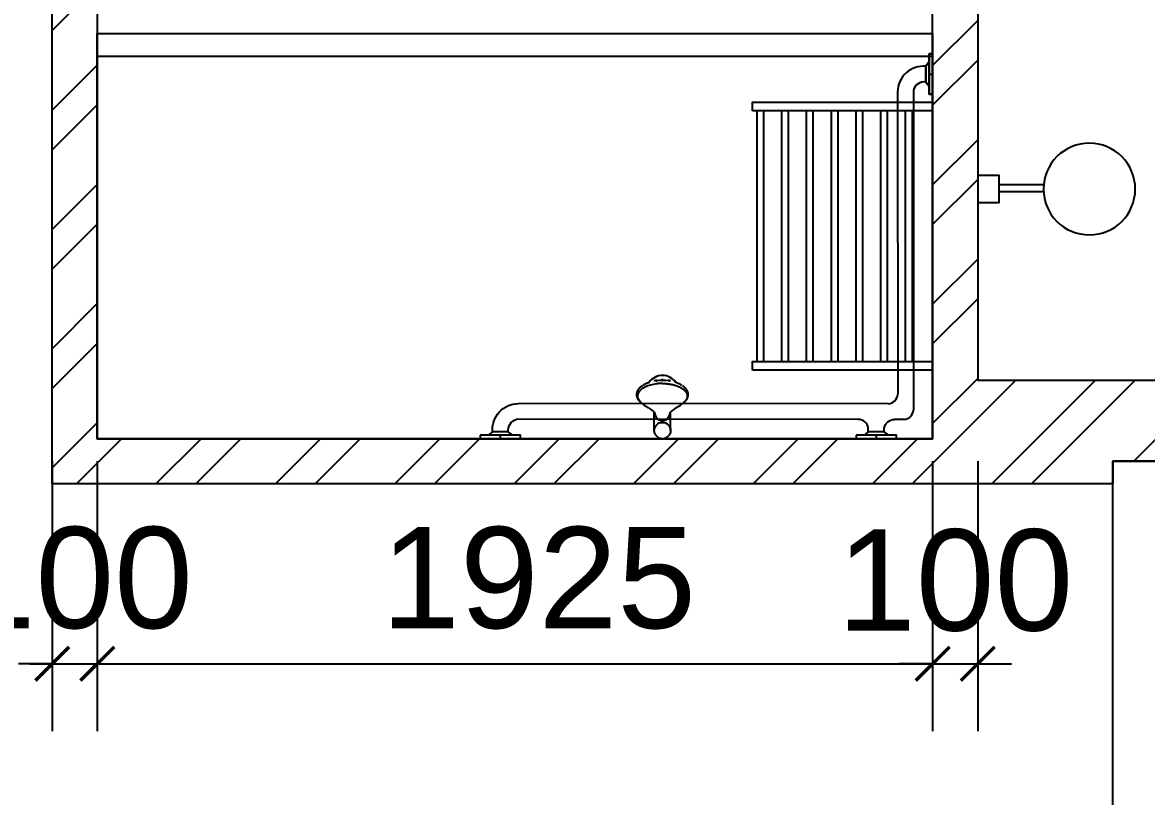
# Model space of a CAD drawing. Header units: millimetres. Extents: x -1214 to 71105, y 7230 to 56309.
# Drawn here: x 58604 to 61100, y 23025 to 24745 of the extents above; entities that cross this region are included whole.
import ezdxf

# ---------------------------------------------------------------- set-up
doc = ezdxf.new("R2010")
doc.units = ezdxf.units.MM
doc.header["$MEASUREMENT"] = 0
doc.layers.get('0').update_dxf_attribs({"color": 8})
doc.layers.get('Defpoints').update_dxf_attribs({"color": 8})
for name, color, linetype in [('Dry Wall', 8, 'Continuous'), ('GBP Dim', 8, 'Continuous'), ('hatch', 8, 'Continuous'), ('LP-Sanitary', 8, 'Continuous'), ('WALL-NEW', 8, 'Continuous')]:
    doc.layers.add(name, color=color, linetype=linetype)
doc.styles.add('BH', font='arial.ttf')
doc.dimstyles.new('200 GBP', dxfattribs={"dimscale": 1.5, "dimtxt": 150, "dimasz": 50, "dimexe": 100, "dimexo": 50, "dimgap": 50, "dimtad": 1, "dimdec": 0, "dimzin": 0, "dimdsep": 46, "dimtxsty": 'BH', "dimblk": 'ARCHTICK', "dimcen": 0.09, "dimdle": 100, "dimclrd": 9, "dimclre": 9, "dimclrt": 1, "dimadec": 0, "dimazin": 0, "dimtfac": 1, "dimtdec": 0, "dimtix": 1, "dimtmove": 2, "dimatfit": 3, "dimldrblk": 'ARCHTICK', "dimfxl": 300, "dimfxlon": 1, "dimtolj": 1, "dimtzin": 0, "dimarcsym": 0})

# ---------------------------------------------------------------- blocks, each defined once
blk = doc.blocks.new('pln_shower head')
at = {"ltscale": 0.5}
blk.add_lwpolyline([(248, 30.1), (248, -29.9), (200, -29.9), (200, 30.1)], close=True, dxfattribs=at)
at = {"ltscale": 100}
for points in [[(101, 9.1), (200, 9.1)], [(101, -5.9), (200, -5.9)]]:
    blk.add_lwpolyline(points, dxfattribs=at)
blk.add_circle((0, 0), 101.9, dxfattribs=at)
blk = doc.blocks.new('_ArchTick')
at = {"color": 0, "const_width": 0.1}
blk.add_lwpolyline([(0.5, 0.5), (-0.5, -0.5)], dxfattribs=at)
blk = doc.blocks.new('*D239')
at = {"layer": 'Defpoints', "color": 0, "transparency": 16777216}
for p in [(58670, 24900.1), (58770, 24900), (58770, 23320.1)]:
    blk.add_point(p, dxfattribs=at)
at = {"layer": 'GBP Dim', "color": 9, "lineweight": -2, "transparency": 16777216}
for p, q in [((58670, 23770.1), (58670, 23170.1)), ((58770, 23770.1), (58770, 23170.1)), ((58670, 23320.1), (58595, 23320.1)), ((58670, 23320.1), (58770, 23320.1)), ((58770, 23320.1), (58845, 23320.1))]:
    blk.add_line(p, q, dxfattribs=at)
at = {"layer": 'GBP Dim', "color": 9, "lineweight": -2, "transparency": 16777216, "xscale": 75, "yscale": 75, "zscale": 75}
blk.add_blockref('_ArchTick', (58670, 23320.1), dxfattribs=at)
at = {"layer": 'GBP Dim', "color": 9, "lineweight": -2, "transparency": 16777216, "xscale": 75, "yscale": 75, "zscale": 75, "rotation": 180}
blk.add_blockref('_ArchTick', (58770, 23320.1), dxfattribs=at)
at = {"layer": 'GBP Dim', "transparency": 16777216, "insert": (58720, 23510), "char_height": 225, "attachment_point": 5, "style": 'BH'}
blk.add_mtext('\\A1;100', dxfattribs=at)
blk = doc.blocks.new('*D240')
at = {"layer": 'Defpoints', "color": 0, "transparency": 16777216}
for p in [(60625, 25637.6), (58770, 24900), (60625, 23320.1)]:
    blk.add_point(p, dxfattribs=at)
at = {"layer": 'GBP Dim', "color": 9, "lineweight": -2, "transparency": 16777216}
for p, q in [((58770, 23770.1), (58770, 23170.1)), ((60625, 23770.1), (60625, 23170.1)), ((58620, 23320.1), (60775, 23320.1))]:
    blk.add_line(p, q, dxfattribs=at)
at = {"layer": 'GBP Dim', "color": 9, "lineweight": -2, "transparency": 16777216, "xscale": 75, "yscale": 75, "zscale": 75, "rotation": 180}
blk.add_blockref('_ArchTick', (58770, 23320.1), dxfattribs=at)
at = {"layer": 'GBP Dim', "color": 9, "lineweight": -2, "transparency": 16777216, "xscale": 75, "yscale": 75, "zscale": 75}
blk.add_blockref('_ArchTick', (60625, 23320.1), dxfattribs=at)
at = {"layer": 'GBP Dim', "transparency": 16777216, "insert": (59750, 23510), "char_height": 225, "attachment_point": 5, "style": 'BH'}
blk.add_mtext('\\A1;1925', dxfattribs=at)
blk = doc.blocks.new('*D241')
at = {"layer": 'Defpoints', "color": 0, "transparency": 16777216}
for p in [(60625, 25737.6), (60725, 25737.6), (60725, 23320.1)]:
    blk.add_point(p, dxfattribs=at)
at = {"layer": 'GBP Dim', "color": 9, "lineweight": -2, "transparency": 16777216}
for p, q in [((60625, 23770.1), (60625, 23170.1)), ((60725, 23770.1), (60725, 23170.1)), ((60625, 23320.1), (60550, 23320.1)), ((60625, 23320.1), (60725, 23320.1)), ((60725, 23320.1), (60800, 23320.1))]:
    blk.add_line(p, q, dxfattribs=at)
at = {"layer": 'GBP Dim', "color": 9, "lineweight": -2, "transparency": 16777216, "xscale": 75, "yscale": 75, "zscale": 75}
blk.add_blockref('_ArchTick', (60625, 23320.1), dxfattribs=at)
at = {"layer": 'GBP Dim', "color": 9, "lineweight": -2, "transparency": 16777216, "xscale": 75, "yscale": 75, "zscale": 75, "rotation": 180}
blk.add_blockref('_ArchTick', (60725, 23320.1), dxfattribs=at)
at = {"layer": 'GBP Dim', "transparency": 16777216, "insert": (60675, 23504.7), "char_height": 225, "attachment_point": 5, "style": 'BH'}
blk.add_mtext('\\A1;100', dxfattribs=at)
blk = doc.blocks.new('A$C2F2D27C1')
at = {"layer": 'LP-Sanitary'}
for p, q in [((57.1, 100.4), (57.1, 100.4)), ((26.1, 16), (26.1, 15.8)), ((39.9, 12.4), (39.9, 11.7)), ((42.8, 11.3), (42.9, 11.9)), ((55.6, 10.8), (55.6, 10.1)), ((58.6, 10.1), (58.6, 10.8)), ((71.3, 11.9), (71.4, 11.3)), ((74.3, 11.7), (74.3, 12.4)), ((88.1, 15.8), (88.1, 16))]:
    blk.add_line(p, q, dxfattribs=at)
for centre, radius, start, end in [((56, 86.6), 13.6, 100.1465, 115.3849), ((57.1, 80.6), 19.7, 89.9947, 100.1148), ((57.1, 80.6), 19.7, 79.8852, 90.0053), ((58.2, 86.6), 13.6, 64.6157, 79.8535), ((55.7, 6.5), 70.9, 118.2604, 134.7002), ((58.4, 6.3), 71.1, 45.3251, 61.7143), ((49.1, 79.3), 67.4, 237.1416, 237.2243), ((49.1, 79.3), 67.4, 238.2692, 250.7368), ((57.1, 109.4), 98.6, 263.1175, 263.5175), ((57.2, 19.3), 9.65, 269.1611, 274.6046), ((57.1, 109.4), 98.6, 276.6143, 276.8058), ((71.1, 22.7), 11.8, 275.4244, 280.5244), ((85.1, 20.6), 5.83, 283.088, 289.0517), ((65.4, 78.6), 66.6, 289.1852, 302.0695)]:
    blk.add_arc(centre, radius, start, end, dxfattribs=at)
for centre, major_axis, ratio, start_param, end_param in [((24.5, 65.5), (2.2, -3.52), 0.53964, 3.157204, 3.252518), ((89.7, 65.5), (-2.2, -3.52), 0.539544, 3.030635, 3.125887), ((57.1, 36.9), (0, 36.9), 1, 2.183207, 4.100211), ((57.1, 36.1), (50.6, 0), 0.5, 4.373787, 5.050991)]:
    blk.add_ellipse(centre, major_axis=major_axis, ratio=ratio, start_param=start_param, end_param=end_param, dxfattribs=at)
for points, knots in [([(50.2, 99), (50.1, 98.9), (49.9, 98.8), (49.6, 98.6), (49.2, 98.4), (48.9, 98.3), (48.7, 98.1), (48.5, 98), (48.4, 97.9), (48.2, 97.8), (48, 97.7), (47.7, 97.5), (47.4, 97.2), (47, 97), (46.7, 96.7), (46.4, 96.4), (46.1, 96.2), (45.9, 95.9), (45.7, 95.7), (45.5, 95.5), (45.3, 95.3), (45, 95), (44.8, 94.6), (44.5, 94.3), (44.3, 94), (44.1, 93.8), (44, 93.6), (43.9, 93.4), (43.8, 93.3), (43.7, 93.2), (43.7, 93.1), (43.6, 93), (43.5, 92.8), (43.4, 92.7), (43.3, 92.5), (43.2, 92.3), (43.1, 92), (42.9, 91.7), (42.7, 91.3), (42.6, 91), (42.4, 90.6), (42.2, 90.3), (42.1, 89.9), (41.9, 89.6), (41.8, 89.2), (41.7, 88.9), (41.5, 88.6), (41.4, 88.3), (41.3, 88.1), (41.2, 87.8), (41.1, 87.6), (41, 87.3), (40.9, 87), (40.8, 86.6), (40.7, 86.3), (40.6, 85.9), (40.4, 85.5), (40.3, 85.2), (40.2, 84.8), (40.1, 84.5), (40, 84.1), (39.9, 83.8), (39.9, 83.6), (39.8, 83.4), (39.8, 83.2), (39.7, 83.1), (39.7, 83), (39.6, 82.8), (39.5, 82.6), (39.4, 82.4), (39.2, 82.1), (39, 81.8), (38.8, 81.5), (38.6, 81.1), (38.3, 80.8), (38.1, 80.6), (37.8, 80.3), (37.5, 79.9), (37.1, 79.5), (36.7, 79.1), (36.2, 78.7), (35.7, 78.3), (35.3, 78), (35, 77.7), (34.7, 77.4), (34.4, 77.2), (34, 76.9), (33.5, 76.5), (32.9, 76.1), (32.3, 75.6), (31.6, 75.1), (30.5, 74.4), (29, 73.4), (27, 72), (24.7, 70.5), (23.2, 69.6), (22.3, 69)], [0, 0, 0, 0, 0.00643, 0.017265, 0.026254, 0.033415, 0.03877, 0.041195, 0.04298, 0.044645, 0.04613, 0.048317, 0.053541, 0.0597, 0.065971, 0.072355, 0.078848, 0.086214, 0.093876, 0.102099, 0.110614, 0.119361, 0.128371, 0.13767, 0.145322, 0.151931, 0.156548, 0.15923, 0.161441, 0.164496, 0.168317, 0.173157, 0.180933, 0.190041, 0.200424, 0.212158, 0.234862, 0.258507, 0.282001, 0.305798, 0.329323, 0.352691, 0.376283, 0.397884, 0.418722, 0.438105, 0.455721, 0.471901, 0.487002, 0.499619, 0.511243, 0.524074, 0.538202, 0.553648, 0.570536, 0.588061, 0.605316, 0.622505, 0.639533, 0.656856, 0.673598, 0.688281, 0.701327, 0.712379, 0.718569, 0.725939, 0.735125, 0.746114, 0.758905, 0.771238, 0.782541, 0.793375, 0.802805, 0.811771, 0.819842, 0.827444, 0.833182, 0.839842, 0.847497, 0.855914, 0.863897, 0.870482, 0.875899, 0.880131, 0.88356, 0.887229, 0.892052, 0.897947, 0.903469, 0.909762, 0.916541, 0.923801, 0.939661, 0.957955, 0.978277, 1, 1, 1, 1]), ([(91.9, 69), (91.2, 69.5), (90, 70.2), (88.1, 71.4), (86.3, 72.6), (84.8, 73.6), (83.5, 74.5), (82.6, 75.1), (81.9, 75.6), (81.3, 76.1), (80.7, 76.5), (80.2, 76.9), (79.8, 77.2), (79.5, 77.4), (79.2, 77.7), (78.8, 78), (78.4, 78.3), (78, 78.7), (77.5, 79.2), (76.9, 79.7), (76.5, 80.2), (76.1, 80.6), (75.8, 80.9), (75.5, 81.3), (75.3, 81.6), (75, 82), (74.9, 82.3), (74.7, 82.6), (74.6, 82.8), (74.6, 83), (74.5, 83.1), (74.5, 83.2), (74.4, 83.3), (74.4, 83.5), (74.3, 83.7), (74.2, 84), (74.1, 84.3), (74, 84.6), (73.9, 85), (73.8, 85.4), (73.7, 85.8), (73.6, 86.2), (73.4, 86.6), (73.3, 86.9), (73.2, 87.2), (73.1, 87.4), (73.1, 87.6), (73, 87.8), (72.9, 88.1), (72.8, 88.4), (72.7, 88.7), (72.5, 89), (72.4, 89.4), (72.2, 89.7), (72, 90.1), (71.9, 90.4), (71.8, 90.7), (71.6, 91), (71.5, 91.3), (71.4, 91.6), (71.2, 91.8), (71.1, 92.1), (71, 92.3), (70.9, 92.5), (70.8, 92.6), (70.7, 92.8), (70.6, 92.9), (70.6, 93.1), (70.5, 93.2), (70.4, 93.3), (70.3, 93.4), (70.2, 93.6), (70.1, 93.7), (70, 93.9), (69.8, 94.1), (69.6, 94.4), (69.4, 94.7), (69.2, 95), (68.9, 95.3), (68.6, 95.6), (68.3, 95.9), (67.9, 96.3), (67.4, 96.8), (66.8, 97.2), (66.4, 97.5), (66.2, 97.7), (66.1, 97.8), (65.9, 97.9), (65.8, 97.9), (65.6, 98.1), (65.4, 98.2), (65.1, 98.4), (64.7, 98.6), (64.3, 98.8), (64.1, 98.9), (64, 99)], [0, 0, 0, 0, 0.017336, 0.034228, 0.049423, 0.063813, 0.076199, 0.083458, 0.090237, 0.096531, 0.102052, 0.107947, 0.112771, 0.11644, 0.119934, 0.124276, 0.129846, 0.136629, 0.144706, 0.155537, 0.164855, 0.172553, 0.181654, 0.191711, 0.20269, 0.214986, 0.229767, 0.240409, 0.251596, 0.261463, 0.270016, 0.277198, 0.283051, 0.292996, 0.304794, 0.318351, 0.333732, 0.35076, 0.367384, 0.387627, 0.406441, 0.424865, 0.443045, 0.459624, 0.471491, 0.482787, 0.492778, 0.502398, 0.51299, 0.529484, 0.547322, 0.567057, 0.588698, 0.611949, 0.635478, 0.659099, 0.677298, 0.695904, 0.714608, 0.733034, 0.75167, 0.770175, 0.787829, 0.798536, 0.808112, 0.816648, 0.8241, 0.830697, 0.835654, 0.839364, 0.841012, 0.843209, 0.846645, 0.851345, 0.857344, 0.864554, 0.872857, 0.880768, 0.888474, 0.902032, 0.914484, 0.926188, 0.93755, 0.948493, 0.951509, 0.953739, 0.954991, 0.955969, 0.957412, 0.95959, 0.964616, 0.971799, 0.981122, 0.992602, 1, 1, 1, 1]), ([(5.8, 56.8), (5.5, 56.5), (5, 55.9), (4.3, 55), (3.6, 54.2), (3.1, 53.4), (2.6, 52.7), (2.2, 51.9), (1.8, 51.2), (1.5, 50.5), (1.2, 49.9), (0.9, 49.2), (0.6, 48.5), (0.4, 47.7), (0.1, 46.8), (-0.1, 45.8), (-0.2, 44.9), (-0.3, 44), (-0.4, 43.1), (-0.4, 42.3), (-0.4, 41.6), (-0.3, 40.9), (-0.2, 40.2), (-0.1, 39.6), (0, 39), (0.1, 38.6), (0.2, 38.1), (0.3, 37.7), (0.4, 37.3), (0.5, 36.9), (0.6, 36.6), (0.7, 36.4), (0.7, 36.3), (0.8, 36.1), (1, 35.6), (1.4, 34.6), (2, 33.5), (2.6, 32.4), (3.2, 31.5), (3.7, 30.8), (4.2, 30.2), (4.5, 29.7), (5, 29.2), (5.5, 28.6), (6.2, 27.9), (6.9, 27.2), (7.6, 26.5), (8.3, 25.9), (8.9, 25.4), (9.5, 24.9), (10.1, 24.4), (10.8, 23.9), (11.7, 23.3), (12.2, 22.9), (12.6, 22.7)], [0, 0, 0, 0, 0.02708, 0.05762, 0.082806, 0.105745, 0.126909, 0.145917, 0.170893, 0.189953, 0.205777, 0.225775, 0.243376, 0.263959, 0.28913, 0.316536, 0.343165, 0.362529, 0.384611, 0.41028, 0.426373, 0.443723, 0.46169, 0.481553, 0.497299, 0.509569, 0.519293, 0.530191, 0.542998, 0.556155, 0.561903, 0.566733, 0.570576, 0.573494, 0.581515, 0.617213, 0.648342, 0.680275, 0.705715, 0.731231, 0.744135, 0.75897, 0.77611, 0.795799, 0.819694, 0.844092, 0.867276, 0.88852, 0.906941, 0.922091, 0.938882, 0.957645, 0.978106, 1, 1, 1, 1]), ([(57.1, 17.8), (56.1, 17.8), (55, 17.8), (53.3, 17.8), (52.7, 17.9), (51.8, 17.9), (51.4, 17.9), (51, 18), (50.8, 18), (50.6, 18), (50.5, 18), (50.4, 18), (50.3, 18), (50.3, 18), (50.3, 18), (50.2, 18), (50.2, 18), (50.2, 18), (50.2, 18), (50.2, 18), (50.2, 18), (50.2, 18), (50.2, 18), (50.2, 18), (50.2, 18), (50.2, 18), (50.1, 18), (50.1, 18), (50.1, 18), (50.1, 18), (50.1, 18), (50, 18), (50, 18), (49.8, 18), (49.7, 18), (49.4, 18.1), (49.2, 18.1), (48.6, 18.1), (48.3, 18.1), (47.7, 18.2), (47.6, 18.2), (47.3, 18.2), (47.2, 18.2), (47, 18.3), (47, 18.3), (46.9, 18.3), (46.9, 18.3), (46.8, 18.3), (46.8, 18.3), (46.8, 18.3), (46.8, 18.3), (46.7, 18.3), (46.7, 18.3), (46.7, 18.3), (46.6, 18.3), (46.6, 18.3), (46.5, 18.3), (46.4, 18.3), (46.3, 18.3), (46.1, 18.3), (45.9, 18.4), (45.5, 18.4), (45.2, 18.4), (44.6, 18.5), (44.3, 18.5), (43.9, 18.6), (43.8, 18.6), (43.6, 18.6), (43.6, 18.6), (43.5, 18.6), (43.5, 18.7), (43.4, 18.7), (43.4, 18.7), (43.4, 18.7), (43.4, 18.7), (43.4, 18.7), (43.4, 18.7), (43.4, 18.7), (43.3, 18.7), (43.3, 18.7), (43.3, 18.7), (43.2, 18.7), (43.2, 18.7), (43.1, 18.7), (43, 18.7), (42.8, 18.7), (42.6, 18.8), (42.2, 18.8), (41.9, 18.9), (41.1, 19), (40.5, 19.1), (39.4, 19.3), (38.9, 19.3), (38.1, 19.5), (37.8, 19.5), (37.4, 19.6), (37.3, 19.6), (37.1, 19.7), (37.1, 19.7), (37, 19.7), (36.9, 19.7), (36.9, 19.7), (36.9, 19.7), (36.8, 19.7), (36.8, 19.7), (36.8, 19.7), (36.8, 19.7), (36.8, 19.7), (36.8, 19.7), (36.8, 19.8), (36.7, 19.8), (36.7, 19.8), (36.7, 19.8), (36.6, 19.8), (36.6, 19.8), (36.4, 19.8), (36.3, 19.8), (36, 19.9), (35.8, 20), (35.1, 20.1), (34.6, 20.2), (33, 20.6), (31.8, 20.9), (29.2, 21.6), (28.1, 21.9), (26.6, 22.4), (26.2, 22.5), (25.6, 22.8), (25.4, 22.8), (25.1, 22.9), (25, 23), (24.9, 23), (24.8, 23), (24.8, 23), (24.7, 23), (24.7, 23.1), (24.7, 23.1), (24.7, 23.1), (24.7, 23.1), (24.7, 23.1), (24.7, 23.1), (24.6, 23.1), (24.6, 23.1), (24.5, 23.1), (24.5, 23.1), (24.4, 23.2), (24.4, 23.2), (24.2, 23.2), (24.1, 23.3), (23.7, 23.4), (23.5, 23.5), (22.8, 23.8), (22.4, 24), (21.5, 24.3), (21, 24.5), (20.4, 24.8), (20.1, 24.9), (19.8, 25.1), (19.7, 25.1), (19.5, 25.2), (19.5, 25.2), (19.4, 25.2), (19.4, 25.3), (19.3, 25.3), (19.3, 25.3), (19.3, 25.3), (19.3, 25.3), (19.3, 25.3), (19.3, 25.3), (19.3, 25.3), (19.2, 25.3), (19.2, 25.3), (19.2, 25.4), (19.1, 25.4), (19.1, 25.4), (19, 25.5), (18.9, 25.5), (18.6, 25.6), (18.5, 25.7), (17.9, 26), (17.6, 26.2), (16.8, 26.6), (16.3, 26.8), (15.7, 27.2), (15.5, 27.3), (15.1, 27.5), (15, 27.6), (14.8, 27.7), (14.8, 27.7), (14.7, 27.8), (14.7, 27.8), (14.6, 27.8), (14.6, 27.8), (13.5, 28.5), (12.7, 29), (11.7, 29.7), (11.4, 30), (11, 30.3), (10.9, 30.4), (10.7, 30.5), (10.6, 30.5), (10.6, 30.6), (10.5, 30.6), (10.5, 30.7), (10.5, 30.7), (10.4, 30.7), (10.4, 30.7), (10.3, 30.8), (10.2, 30.9), (10, 31.1), (9.9, 31.1), (9.5, 31.5), (9.3, 31.7), (8.7, 32.2), (8.4, 32.5), (7.9, 32.9), (7.7, 33.1), (7.5, 33.4), (7.4, 33.4), (7.3, 33.6), (7.2, 33.6), (7.2, 33.7), (7.1, 33.7), (7.1, 33.8), (7.1, 33.8), (7.1, 33.8), (7.1, 33.8), (7.1, 33.8), (7.1, 33.8), (6.5, 34.5), (6, 35), (5.3, 35.9), (5.1, 36.1), (4.9, 36.5), (4.8, 36.6), (4.7, 36.8), (4.6, 36.8), (4.6, 36.9), (4.6, 37), (4.5, 37), (4.5, 37), (4.5, 37), (4.5, 37), (4.5, 37.1), (4.5, 37.1), (4.5, 37.1), (4.5, 37.1), (4.2, 37.6), (3.9, 38.1), (3.4, 39), (3.3, 39.3), (3.1, 39.7), (3, 39.9), (2.9, 40.1), (2.9, 40.2), (2.9, 40.3), (2.8, 40.3), (2.8, 40.4), (2.8, 40.4), (2.8, 40.4), (2.8, 40.4), (2.8, 40.4), (2.8, 40.4), (2.8, 40.5), (2.8, 40.5), (2.8, 40.5), (2.8, 40.5), (2.8, 40.5), (2.8, 40.5), (2.8, 40.5), (2.8, 40.5), (2.8, 40.5), (2.8, 40.5), (2.8, 40.5), (2.8, 40.5), (2.8, 40.5), (2.8, 40.5), (2.7, 40.6), (2.7, 40.6), (2.7, 40.7), (2.7, 40.8), (2.6, 41), (2.5, 41.3), (2.3, 41.9), (2.2, 42.2), (2.1, 42.8), (2.1, 43), (2, 43.3), (2, 43.5), (2, 43.6), (1.9, 43.7), (1.9, 43.8), (1.9, 43.8), (1.9, 43.9), (1.9, 43.9), (1.9, 43.9), (1.9, 43.9), (1.9, 43.9), (1.9, 43.9), (1.9, 43.9), (1.9, 43.9), (1.8, 44.7), (1.8, 45.3), (1.8, 46.2), (1.8, 46.5), (1.9, 46.9), (1.9, 47), (1.9, 47.2), (1.9, 47.2), (1.9, 47.3), (1.9, 47.3), (1.9, 47.4), (1.9, 47.4), (1.9, 47.4), (1.9, 47.4), (1.9, 47.4), (1.9, 47.4), (1.9, 47.4), (1.9, 47.5), (2, 48.1), (2.1, 48.7), (2.3, 49.5), (2.4, 49.8), (2.5, 50.2), (2.6, 50.3), (2.7, 50.5), (2.7, 50.6), (2.7, 50.7), (2.7, 50.7), (2.7, 50.8), (2.7, 50.8), (2.8, 50.8), (2.8, 50.8), (2.8, 50.8), (2.8, 50.9), (3, 51.4), (3.2, 52), (3.7, 52.9), (3.8, 53.2), (4.1, 53.6), (4.2, 53.7), (4.3, 53.9), (4.3, 54), (4.4, 54.1), (4.4, 54.2), (4.5, 54.2), (4.5, 54.2), (4.5, 54.3), (4.5, 54.3), (4.7, 54.6), (4.9, 54.9), (5.2, 55.3), (5.3, 55.4), (5.4, 55.6), (5.5, 55.7), (5.5, 55.8), (5.6, 55.8), (5.6, 55.8), (5.6, 55.9), (5.6, 55.9), (5.6, 55.9), (5.7, 55.9), (5.7, 55.9), (5.7, 55.9), (5.7, 55.9), (6.2, 56.6), (6.6, 57.1), (7, 57.5)], [0, 0, 0, 0, 0.03125, 0.03125, 0.046875, 0.046875, 0.054688, 0.054688, 0.058594, 0.058594, 0.060547, 0.060547, 0.061523, 0.061523, 0.062012, 0.062012, 0.062256, 0.062256, 0.062378, 0.062378, 0.0625, 0.0625, 0.062622, 0.062622, 0.062744, 0.062744, 0.062988, 0.062988, 0.063477, 0.063477, 0.064453, 0.064453, 0.066406, 0.066406, 0.070312, 0.070312, 0.078125, 0.078125, 0.085937, 0.085937, 0.089844, 0.089844, 0.091797, 0.091797, 0.092773, 0.092773, 0.093262, 0.093262, 0.093506, 0.093506, 0.09375, 0.09375, 0.094238, 0.094238, 0.094727, 0.094727, 0.095703, 0.095703, 0.097656, 0.097656, 0.101563, 0.101563, 0.109375, 0.109375, 0.117187, 0.117187, 0.121094, 0.121094, 0.123047, 0.123047, 0.124023, 0.124023, 0.124512, 0.124512, 0.124756, 0.124756, 0.125, 0.125, 0.125488, 0.125488, 0.125977, 0.125977, 0.126953, 0.126953, 0.128906, 0.128906, 0.132812, 0.132812, 0.140625, 0.140625, 0.15625, 0.15625, 0.171875, 0.171875, 0.179688, 0.179688, 0.183594, 0.183594, 0.185547, 0.185547, 0.186523, 0.186523, 0.187012, 0.187012, 0.187256, 0.187256, 0.1875, 0.1875, 0.187988, 0.187988, 0.188477, 0.188477, 0.189453, 0.189453, 0.191406, 0.191406, 0.195313, 0.195313, 0.203125, 0.203125, 0.21875, 0.21875, 0.25, 0.25, 0.28125, 0.28125, 0.296875, 0.296875, 0.304687, 0.304687, 0.308594, 0.308594, 0.310547, 0.310547, 0.311523, 0.311523, 0.312012, 0.312012, 0.312256, 0.312256, 0.3125, 0.3125, 0.313477, 0.313477, 0.314453, 0.314453, 0.316406, 0.316406, 0.320312, 0.320312, 0.328125, 0.328125, 0.34375, 0.34375, 0.359375, 0.359375, 0.367188, 0.367188, 0.371094, 0.371094, 0.373047, 0.373047, 0.374023, 0.374023, 0.374512, 0.374512, 0.374756, 0.374756, 0.375, 0.375, 0.375977, 0.375977, 0.376953, 0.376953, 0.378906, 0.378906, 0.382813, 0.382813, 0.390625, 0.390625, 0.40625, 0.40625, 0.421875, 0.421875, 0.429688, 0.429688, 0.433594, 0.433594, 0.435547, 0.435547, 0.436523, 0.436523, 0.4375, 0.4375, 0.46875, 0.46875, 0.484375, 0.484375, 0.492188, 0.492188, 0.496094, 0.496094, 0.498047, 0.498047, 0.499023, 0.499023, 0.5, 0.5, 0.507812, 0.507812, 0.515625, 0.515625, 0.53125, 0.53125, 0.546875, 0.546875, 0.554688, 0.554688, 0.558594, 0.558594, 0.560547, 0.560547, 0.561523, 0.561523, 0.562012, 0.562012, 0.562256, 0.562256, 0.5625, 0.5625, 0.59375, 0.59375, 0.609375, 0.609375, 0.617188, 0.617188, 0.621094, 0.621094, 0.623047, 0.623047, 0.624023, 0.624023, 0.624512, 0.624512, 0.624756, 0.624756, 0.625, 0.625, 0.65625, 0.65625, 0.671875, 0.671875, 0.679688, 0.679688, 0.683594, 0.683594, 0.685547, 0.685547, 0.686523, 0.686523, 0.687012, 0.687012, 0.687256, 0.687256, 0.687378, 0.687378, 0.6875, 0.6875, 0.687744, 0.687744, 0.687988, 0.687988, 0.688477, 0.688477, 0.689453, 0.689453, 0.691406, 0.691406, 0.695313, 0.695313, 0.703125, 0.703125, 0.71875, 0.71875, 0.734375, 0.734375, 0.742188, 0.742188, 0.746094, 0.746094, 0.748047, 0.748047, 0.749023, 0.749023, 0.749512, 0.749512, 0.749756, 0.749756, 0.749878, 0.749878, 0.75, 0.75, 0.78125, 0.78125, 0.796875, 0.796875, 0.804688, 0.804688, 0.808594, 0.808594, 0.810547, 0.810547, 0.811523, 0.811523, 0.812012, 0.812012, 0.812256, 0.812256, 0.8125, 0.8125, 0.84375, 0.84375, 0.859375, 0.859375, 0.867188, 0.867188, 0.871094, 0.871094, 0.873047, 0.873047, 0.874023, 0.874023, 0.874512, 0.874512, 0.875, 0.875, 0.90625, 0.90625, 0.921875, 0.921875, 0.929688, 0.929688, 0.933594, 0.933594, 0.935547, 0.935547, 0.936523, 0.936523, 0.9375, 0.9375, 0.953125, 0.953125, 0.960938, 0.960938, 0.964844, 0.964844, 0.966797, 0.966797, 0.967773, 0.967773, 0.968262, 0.968262, 0.968506, 0.968506, 0.96875, 0.96875, 1, 1, 1, 1]), ([(57.1, 17.8), (57.9, 17.8), (59.4, 17.8), (61.7, 17.9), (64.4, 18), (67.5, 18.3), (72, 18.8), (77.5, 19.7), (83.8, 21.2), (89.7, 23), (95, 25.3), (99.8, 27.8), (103.9, 30.7), (107.3, 33.8), (109.8, 37), (111.6, 40.4), (112.4, 43.9), (112.4, 46.9), (112, 49.2), (111.4, 51.1), (110.4, 53.2), (109, 55.4), (107.8, 56.8), (107.2, 57.5)], [0, 0, 0, 0, 0.020905, 0.041695, 0.062465, 0.093784, 0.124734, 0.187495, 0.24924, 0.31146, 0.37407, 0.436449, 0.49948, 0.562611, 0.625209, 0.687746, 0.7502, 0.812848, 0.843899, 0.87421, 0.917657, 0.959482, 1, 1, 1, 1]), ([(101.7, 22.7), (102.1, 23), (102.8, 23.4), (103.8, 24.2), (104.6, 24.8), (105.4, 25.5), (106.2, 26.2), (107.1, 27), (107.9, 27.7), (108.6, 28.5), (109.1, 29.1), (109.6, 29.7), (110, 30.2), (110.4, 30.7), (110.8, 31.3), (111.3, 32), (111.8, 32.7), (112.3, 33.6), (112.7, 34.5), (113.1, 35.3), (113.3, 35.9), (113.6, 36.6), (113.7, 37.1), (113.9, 37.6), (114, 38.2), (114.2, 38.8), (114.4, 39.6), (114.5, 40.5), (114.6, 41.5), (114.6, 42.4), (114.6, 43.2), (114.6, 43.8), (114.5, 44.3), (114.4, 44.9), (114.4, 45.5), (114.2, 46.2), (114.1, 46.9), (113.9, 47.6), (113.7, 48.3), (113.4, 48.9), (113.2, 49.5), (112.9, 50.1), (112.6, 50.8), (112.2, 51.6), (111.7, 52.5), (111.1, 53.4), (110.6, 54.2), (110.1, 54.8), (109.6, 55.5), (109, 56.2), (108.6, 56.6), (108.4, 56.8)], [0, 0, 0, 0, 0.027627, 0.052817, 0.075015, 0.094562, 0.119233, 0.149133, 0.174414, 0.200139, 0.221237, 0.239499, 0.255206, 0.268767, 0.288381, 0.307115, 0.328469, 0.353556, 0.381925, 0.402512, 0.424837, 0.435032, 0.450275, 0.466691, 0.4807, 0.495975, 0.517905, 0.546769, 0.572603, 0.596165, 0.617074, 0.631757, 0.645018, 0.65756, 0.67508, 0.692868, 0.710865, 0.732527, 0.750845, 0.766092, 0.781937, 0.799274, 0.818101, 0.83988, 0.867609, 0.900805, 0.918076, 0.936581, 0.958493, 0.980342, 1, 1, 1, 1]), ([(26.1, 15.8), (26.1, 15.8), (26.1, 15.7), (26.5, 15.5), (27.1, 15.3), (27.7, 15.1), (27.9, 15.1)], [0.7140077, 0.7140077, 0.7140077, 0.7140077, 0.7694407, 0.8364837, 0.9103463, 1, 1, 1, 1]), ([(26.1, 15.8), (26.1, 15.8), (26.1, 15.7), (26.2, 15.5), (26.4, 15.4), (26.6, 15.3), (26.9, 15.2), (27.2, 15), (27.5, 15), (27.7, 14.9), (27.7, 14.9)], [0, 0, 0, 0, 0.084016, 0.169293, 0.366105, 0.485454, 0.619588, 0.769727, 0.92451, 1, 1, 1, 1]), ([(27.7, 14.9), (27.8, 14.9), (27.9, 14.9), (28.2, 14.8), (28.5, 14.8), (28.7, 14.8), (28.9, 14.9), (29, 15), (29, 15.1), (29, 15.1)], [0, 0, 0, 0, 0.080544, 0.235197, 0.504736, 0.740201, 0.86675, 0.933448, 1, 1, 1, 1]), ([(27.9, 15.1), (28.2, 15), (28.6, 15), (28.9, 15), (29, 15.1), (29, 15.1)], [0, 0, 0, 0, 0.0842941, 0.167677, 0.1804601, 0.1804601, 0.1804601, 0.1804601]), ([(39.9, 11.7), (39.9, 11.6), (39.9, 11.6), (40, 11.5), (40.1, 11.4), (40.2, 11.3), (40.4, 11.2), (40.6, 11.2), (40.9, 11.1), (41.2, 11.1), (41.3, 11.1), (41.4, 11)], [0, 0, 0, 0, 0.060788, 0.118723, 0.173902, 0.31619, 0.476536, 0.617573, 0.771804, 0.937365, 1, 1, 1, 1]), ([(42.8, 11.3), (42.8, 11.2), (42.5, 11.2), (41.5, 11.3), (41, 11.3), (40.3, 11.5), (40, 11.6), (40, 11.6)], [0.5355727, 0.5355727, 0.5355727, 0.5355727, 0.75, 0.75, 0.875, 0.875, 1, 1, 1, 1]), ([(41.4, 11), (41.5, 11), (41.6, 11), (41.9, 11), (42.2, 11), (42.4, 10.9), (42.6, 11), (42.8, 11.1), (42.8, 11.2), (42.8, 11.3), (42.8, 11.3)], [0, 0, 0, 0, 0.095168, 0.241595, 0.376318, 0.613304, 0.809885, 0.904648, 0.952741, 1, 1, 1, 1]), ([(42.8, 11.7), (42.9, 11.7), (43.1, 11.6), (43.5, 11.5), (43.8, 11.5), (43.9, 11.5), (44, 11.5)], [0.4459966, 0.4459966, 0.4459966, 0.4459966, 0.64102, 0.7805881, 0.9312594, 1, 1, 1, 1]), ([(44, 11.5), (44, 11.5), (44.2, 11.5), (44.5, 11.4), (44.8, 11.5), (45, 11.5), (45.1, 11.5), (45.1, 11.6)], [0, 0, 0, 0, 0.083711, 0.23085, 0.4829849, 0.693919, 0.7621593, 0.7621593, 0.7621593, 0.7621593]), ([(55.6, 10.1), (55.6, 10.1), (55.8, 10), (56.3, 9.9), (57, 9.9), (57.8, 9.9), (58.2, 10), (58.3, 10)], [0.6000425, 0.6000425, 0.6000425, 0.6000425, 0.674324, 0.7694407, 0.8364837, 0.9103463, 1, 1, 1, 1]), ([(55.6, 10.1), (55.6, 10.1), (55.6, 10), (55.7, 9.9), (55.8, 9.8), (56, 9.7), (56.2, 9.7), (56.5, 9.7), (56.8, 9.7), (57, 9.7), (57.1, 9.7), (57.1, 9.7)], [0, 0, 0, 0, 0.041678, 0.08561, 0.180503, 0.422606, 0.563498, 0.703594, 0.842443, 0.98001, 1, 1, 1, 1]), ([(58, 9.7), (57.9, 9.7), (57.7, 9.7), (57.4, 9.7), (57.2, 9.7), (57.2, 9.7)], [0, 0, 0, 0, 0.0589618, 0.1154189, 0.1315951, 0.1315951, 0.1315951, 0.1315951]), ([(58, 9.7), (58, 9.7), (58.2, 9.7), (58.4, 9.8), (58.5, 9.9), (58.6, 10), (58.6, 10.1)], [0, 0, 0, 0, 0.078021, 0.561619, 0.787088, 1, 1, 1, 1]), ([(58.3, 10), (58.5, 10), (58.6, 10.1), (58.6, 10.1), (58.6, 10.1)], [0, 0, 0, 0, 0.08429414, 0.09891791, 0.09891791, 0.09891791, 0.09891791]), ([(69.1, 11.6), (69.1, 11.6), (69.2, 11.5), (69.3, 11.5), (69.5, 11.4), (69.9, 11.4), (70.2, 11.5), (70.6, 11.5), (70.7, 11.5), (70.8, 11.6)], [0.1580896, 0.1580896, 0.1580896, 0.1580896, 0.1897387, 0.336927, 0.4569929, 0.609062, 0.790039, 0.8912326, 1, 1, 1, 1]), ([(70.9, 11.8), (70.8, 11.8), (70.8, 11.8), (70.4, 11.7), (70, 11.7), (69.7, 11.7)], [0, 0, 0, 0, 0.0358635, 0.0358635, 0.2532969, 0.2532969, 0.2532969, 0.2532969]), ([(70.9, 11.8), (70.9, 11.7), (70.9, 11.6), (70.8, 11.6), (70.8, 11.5), (70.8, 11.6)], [0, 0, 0, 0, 0.5, 0.5, 1, 1, 1, 1]), ([(70.8, 11.5), (71, 11.6), (71.2, 11.6), (71.3, 11.7), (71.4, 11.7)], [0, 0, 0, 0, 0.3129196, 0.3949342, 0.3949342, 0.3949342, 0.3949342]), ([(70.9, 11.8), (71, 11.8), (71.2, 11.8), (71.3, 11.9), (71.4, 11.9)], [0, 0, 0, 0, 0.0659873, 0.1277827, 0.1277827, 0.1277827, 0.1277827]), ([(73.3, 11.4), (73.3, 11.3), (73.2, 11.3), (72.7, 11.3), (72.3, 11.2), (72, 11.2), (71.7, 11.2), (71.5, 11.2), (71.4, 11.3), (71.4, 11.3), (71.4, 11.3)], [0.0000438, 0.0000438, 0.0000438, 0.0000438, 0.051409, 0.051409, 0.301565, 0.301565, 0.301565, 0.5517211, 0.5517211, 0.6286063, 0.6286063, 0.6286063, 0.6286063]), ([(71.4, 11.3), (71.4, 11.2), (71.4, 11.2), (71.4, 11.1), (71.5, 11), (71.7, 10.9), (71.8, 11), (72, 11), (72.2, 11), (72.2, 11)], [0, 0, 0, 0, 0.080258, 0.159488, 0.235101, 0.30751, 0.628844, 0.845859, 1, 1, 1, 1]), ([(72.3, 11), (72.5, 11), (72.8, 11), (73.1, 11.1), (73.2, 11.1), (73.2, 11.1)], [0.701846, 0.701846, 0.701846, 0.701846, 0.9486754, 0.9486754, 1, 1, 1, 1]), ([(73.2, 11.1), (73.4, 11.1), (73.5, 11.2), (73.8, 11.2), (74.1, 11.3), (74.2, 11.5), (74.3, 11.6), (74.3, 11.6), (74.3, 11.7)], [0, 0, 0, 0, 0.184764, 0.353889, 0.644102, 0.861185, 0.939813, 1, 1, 1, 1]), ([(73.2, 11.1), (73.3, 11.1), (73.3, 11.1), (73.3, 11.2), (73.3, 11.3), (73.3, 11.4)], [0, 0, 0, 0, 0.5, 0.5, 1, 1, 1, 1]), ([(73.3, 11.4), (73.4, 11.4), (73.6, 11.4), (73.9, 11.5), (74.1, 11.6), (74.3, 11.6), (74.3, 11.7), (74.3, 11.7)], [0, 0, 0, 0, 0.0661142, 0.1389299, 0.217962, 0.303717, 0.3849532, 0.3849532, 0.3849532, 0.3849532]), ([(85.2, 15), (85.2, 15), (85.3, 14.9), (85.4, 14.8), (85.6, 14.8), (85.9, 14.8), (86.2, 14.8), (86.4, 14.9), (86.4, 14.9)], [0.0635209, 0.0635209, 0.0635209, 0.0635209, 0.1157815, 0.2142711, 0.4322824, 0.7391428, 0.9125971, 1, 1, 1, 1]), ([(86.3, 15.1), (85.9, 15), (85.6, 15), (85.4, 15), (85.4, 15), (85.3, 15)], [0, 0, 0, 0, 0.125, 0.125, 0.1577574, 0.1577574, 0.1577574, 0.1577574]), ([(88.1, 15.8), (88.1, 15.8), (88.1, 15.8), (88, 15.7), (87.8, 15.5), (87, 15.3), (86.6, 15.2), (86.3, 15.1)], [0.7161814, 0.7161814, 0.7161814, 0.7161814, 0.75, 0.75, 0.875, 0.875, 1, 1, 1, 1]), ([(87, 15.1), (87.1, 15.1), (87.2, 15.1), (87.4, 15.2), (87.7, 15.3), (87.9, 15.5), (88.1, 15.7), (88.1, 15.8), (88.1, 15.8)], [0, 0, 0, 0, 0.081769, 0.248364, 0.411988, 0.715251, 0.858948, 1, 1, 1, 1])]:
    blk.add_open_spline(points, degree=3, knots=knots, dxfattribs=at)
for points in [[(12.3, 22.9), (12.4, 22.8), (12.5, 22.8), (12.6, 22.7)], [(40, 11.6), (39.9, 11.6), (39.9, 11.7), (39.9, 11.7)], [(86.5, 14.9), (86.7, 14.9), (86.9, 15), (87, 15.1)], [(101.9, 22.9), (101.8, 22.8), (101.7, 22.8), (101.6, 22.7)]]:
    blk.add_open_spline(points, degree=3, dxfattribs=at)

msp = doc.modelspace()

# ---------------------------------------------------------------- hatches: boundary and pattern name
at = {"layer": 'hatch'}
h = msp.add_hatch(dxfattribs=at)
h.set_pattern_fill('ANSI32', color=256, scale=500, style=0)
h.set_pattern_definition([(45, (60309.3, 10279.93), (-132.5825, 132.5825), []), (45, (60397.68, 10279.93), (-132.5825, 132.5825), [])])
edge = h.paths.add_edge_path()
edge.add_line((62050, 27100), (62250, 27100))
edge.add_line((62250, 27100), (62250, 27000))
edge.add_line((62250, 27000), (62200, 27000))
edge.add_line((62200, 27000), (62200, 26300.6))
edge.add_line((62200, 26300.6), (62200, 25600.1))
edge.add_line((62200, 25600.1), (62100, 25600.1))
edge.add_line((62100, 25600.1), (62100, 26299.9))
edge.add_line((62100, 26299.9), (61125, 26299.9))
edge.add_line((61125, 26299.9), (61125, 26400))
edge.add_line((61125, 26400), (62100, 26400))
edge.add_line((62100, 26400), (62100, 27000))
edge.add_line((62100, 27000), (62050, 27000))
edge.add_line((62050, 27000), (62050, 27100))
h.paths.add_polyline_path([(60725, 25800.2), (60725, 23950.2), (62100, 23950.2), (62100, 24850.3), (62200, 24850.3), (62200, 23850.2), (61125, 23850.2), (61125, 23770.1), (61025, 23770.1), (61025, 23720.1), (58670, 23720.1), (58670, 23770.1), (58670, 24900), (58770, 24900), (58770, 23820.1), (60625, 23820.1), (60625, 25800.2), (60425, 25800.2), (60425, 27000.2), (58770, 27000.2), (58770, 25850), (58670, 25850), (58670, 27000.2), (58300, 27000.2), (58300, 27100.2), (60525, 27100.2), (60525, 25900.2), (61025, 25900.2), (61025, 26100.2), (61125, 26100.2), (61125, 25800.2)])

# ---------------------------------------------------------------- linework, layer by layer
at = {"layer": 'Dry Wall'}
msp.add_lwpolyline([(61025, 23770.1), (61125, 23770.1), (61125, 21000), (61025, 21000)], close=True, dxfattribs=at)
at = {"layer": 'LP-Sanitary', "ltscale": 150}
for p, q in [((58770, 24670.2), (60625, 24670.2)), ((60235, 23991.7), (60235, 24548.7)), ((60250, 23991.7), (60250, 24548.7)), ((60290, 23991.7), (60290, 24548.7)), ((60305, 23991.7), (60305, 24548.7)), ((60345, 23991.7), (60345, 24548.7)), ((60360, 23991.7), (60360, 24548.7)), ((60400, 23991.7), (60400, 24548.7)), ((60400, 23991.7), (60400, 24548.7)), ((60415, 23991.7), (60415, 24548.7)), ((60415, 23991.7), (60415, 24548.7)), ((60455, 23991.7), (60455, 24548.7)), ((60470, 23991.7), (60470, 24548.7)), ((60510, 23991.7), (60510, 24548.7)), ((60525, 23991.7), (60525, 24548.7)), ((60565, 23991.7), (60565, 24548.7)), ((60580, 23991.7), (60580, 24548.7))]:
    msp.add_line(p, q, dxfattribs=at)
at = {"layer": 'LP-Sanitary', "ltscale": 100}
msp.add_line((59949.4, 24670.2), (60616.1, 24670.2), dxfattribs=at)
at = {"layer": 'LP-Sanitary'}
for p, q in [((60006.8, 23838.3), (60006.8, 23878.7)), ((60043.2, 23838.3), (60043.2, 23879.2)), ((60482.1, 23835.2), (60482.1, 23844)), ((60517.5, 23835.2), (60517.5, 23844.5))]:
    msp.add_line(p, q, dxfattribs=at)
for points in [[(60725, 24850), (60725, 23950), (62100, 23950), (62100, 24800.1)], [(60617.6, 24658), (60610.1, 24648.1), (60610.1, 24612.7), (60617.7, 24603)], [(60617.6, 24602.8), (60610.1, 24612.7), (60610.1, 24648.1), (60617.7, 24657.8)], [(60617.7, 24630.4), (60625, 24630.4)], [(60546.9, 24590.5), (60547.3, 23918.8)], [(60582.1, 24594.8), (60582.1, 23883.8)], [(60526.8, 23897.8), (59704.8, 23898.3)], [(60459.6, 23862.9), (59700.5, 23863.2)], [(60561.4, 23862.8), (60540.2, 23862.8)], [(59692.5, 23827.7), (59682.6, 23835.2), (59647.2, 23835.2), (59637.5, 23827.5)], [(59664.9, 23827.5), (59664.9, 23820.2)], [(60527.4, 23827.7), (60517.5, 23835.2), (60482.1, 23835.2), (60472.4, 23827.5)], [(60499.8, 23827.5), (60499.8, 23820.2)]]:
    msp.add_lwpolyline(points, dxfattribs=at)
for points in [[(58770, 24720.2), (60625, 24720.2), (60625, 23820.1), (58770, 23820.1)], [(60617.6, 24585.4), (60625, 24585.4), (60625, 24675.4), (60617.6, 24675.4)], [(60617.6, 24675.4), (60625, 24675.4), (60625, 24585.4), (60617.6, 24585.4)], [(59619.9, 23827.7), (59619.9, 23820.2), (59709.9, 23820.2), (59709.9, 23827.7)], [(60454.8, 23827.7), (60454.8, 23820.2), (60544.8, 23820.2), (60544.8, 23827.7)]]:
    msp.add_lwpolyline(points, close=True, dxfattribs=at)
at = {"layer": 'LP-Sanitary', "extrusion": (0, 0, -1)}
for points in [[(-60610.1, 24647.8, -0.432835), (-60546.9, 24590.5)], [(-60610.1, 24612.7, -0.365735), (-60582.1, 24594.8)], [(-60526.8, 23897.8, -0.381939), (-60547.3, 23918.8)], [(-59647.5, 23835.1, 0.432835), (-59704.8, 23898.3)], [(-59682.6, 23835.2, 0.365735), (-59700.5, 23863.2)], [(-60482.1, 23844, -0.364664), (-60459.6, 23862.9)], [(-60561.2, 23862.8, -0.386782), (-60582.1, 23883.8)], [(-60517.5, 23844.5, 0.353324), (-60540.2, 23862.8)]]:
    msp.add_lwpolyline(points, format="xyb", dxfattribs=at)
at = {"layer": 'LP-Sanitary', "ltscale": 150}
for points in [[(60225, 24548.7), (60225, 24567.7), (60625, 24567.7), (60625, 24548.7)], [(60225, 23972.7), (60225, 23991.7), (60625, 23991.7), (60625, 23972.7)]]:
    msp.add_lwpolyline(points, close=True, dxfattribs=at)
at = {"layer": 'LP-Sanitary'}
msp.add_circle((60025, 23838.3), 18.2, dxfattribs=at)
at = {"layer": 'WALL-NEW'}
msp.add_line((61025, 23770.1), (61025, 23770.1), dxfattribs=at)
for points in [[(61125, 23770.1), (61025, 23770.1), (61025, 23720.1), (58670, 23720.1), (58670, 23770.1), (58670, 24900), (58770, 24900), (58770, 23820.1), (60625, 23820.1), (60625, 25800.2), (60425, 25800.2), (60425, 27000.2), (58770, 27000.2), (58770, 25850), (58670, 25850), (58670, 27000.2), (58300, 27000.2), (58300, 27100.2), (60525, 27100.2), (60525, 25900.2), (61025, 25900.2), (61025, 26100.2), (61125, 26100.2)], [(60725, 25800.2), (60725, 23950.2), (62100, 23950.2)]]:
    msp.add_lwpolyline(points, dxfattribs=at)

# ---------------------------------------------------------------- block references
at = {"layer": 'LP-Sanitary', "xscale": -1, "rotation": 359.9999084461166}
msp.add_blockref('pln_shower head', (60973, 24374.9), dxfattribs=at)
at = {"layer": 'LP-Sanitary', "rotation": 180}
msp.add_blockref('A$C2F2D27C1', (60081.9, 23960.6), dxfattribs=at)

# ---------------------------------------------------------------- dimensions: what is measured, and where the dimension line sits
at = {"layer": 'GBP Dim'}
dim = msp.add_linear_dim(base=(60725, 23320.1), p1=(60625, 25737.6), p2=(60725, 25737.6), dimstyle='200 GBP', override={"dimclrt": 256, "dimfxl": 300}, dxfattribs=at)
dim.commit()
dim.dimension.update_dxf_attribs({"geometry": '*D241', "text_midpoint": (60675, 23504.7), "dimtype": 160})
dim = msp.add_linear_dim(base=(60625, 23320.1), p1=(58770, 24900), p2=(60625, 25637.6), text='1925', dimstyle='200 GBP', override={"dimclrt": 256, "dimfxl": 300}, dxfattribs=at)
dim.commit()
dim.dimension.update_dxf_attribs({"geometry": '*D240', "text_midpoint": (59750, 23510), "dimtype": 160})
dim = msp.add_linear_dim(base=(58770, 23320.1), p1=(58670, 24900.1), p2=(58770, 24900), dimstyle='200 GBP', override={"dimclrt": 256, "dimfxl": 300}, dxfattribs=at)
dim.commit()
dim.dimension.update_dxf_attribs({"geometry": '*D239', "text_midpoint": (58720, 23510)})

doc.saveas('drawing.dxf')
